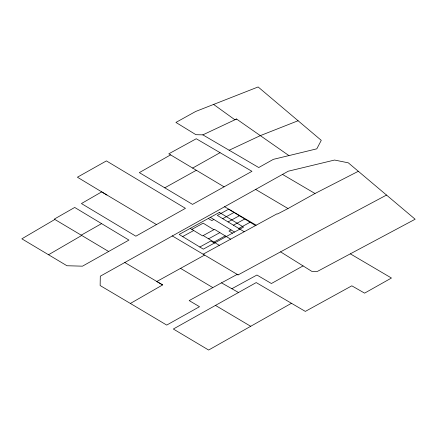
<?xml version="1.0" encoding="UTF-8"?>
<svg xmlns="http://www.w3.org/2000/svg" width="437" height="437" viewBox="0 0 437 437"><rect width="100%" height="100%" fill="white"/><g stroke="black" fill="none" stroke-linecap="round" stroke-linejoin="round"><path stroke-width="0.66" d="M124.796 262.517L162.624 284.924L130.39 303.458L100.139 285.541L100.297 276.2L288.262 171.206L334.562 160.046L348.305 162.832L415.15 219.227L317.409 271.415L311.799 271.355L280.581 251.865M54.838 219.456L21.85 238.821L66.959 265.745L82.484 266.171L128.942 240.088L74.705 207.449L54.275 219.117L108.666 251.504M48.529 254.749L81.714 235.456L81.216 235.161L101.57 223.629M170.577 154.884L139.332 172.615L192.531 204.396L251.952 171.315L196.262 138.748L168.802 153.813L224.077 186.839M291.452 303.283L256.213 282.581L173.336 329.017L208.635 350.042L291.452 303.283L305.337 311.401L351.818 285.825L364.595 293.14L391.454 278.03L350.43 253.902M156.479 224.585L135.858 236.193L81.435 203.555L101.69 191.881L156.479 224.585L185.457 208.34L106.41 160.903L77.409 177.214L106.945 195.028M192.613 168.087L220.019 152.699M203.145 254.203L277.091 213.775L277.49 214.021L287.999 208.536L315.001 193.498L358.356 171.277M164.771 187.812L196.3 170.299M303.07 265.904L271.404 283.52L256.929 275.026L231.85 288.731L221.493 282.848L189.177 300.59L199.507 306.698L166.721 325.084L130.39 303.458M204.603 255.066L156.812 281.494L162.624 284.924M191.848 229.376L203.156 223.176L213.884 229.704M182.65 236.575L193.722 230.512M213.862 219.467L211.808 220.598L208.307 218.473M222.706 218.664L234.013 212.469M228.07 221.93L239.378 215.731M208.569 238.821L219.871 232.626M233.44 225.192L244.742 218.997M199.818 247.02L210.891 240.951L214.387 243.081M231.036 229.911L228.977 231.042L232.473 233.167M213.933 242.087L225.241 235.893M238.804 228.453L250.106 222.258M221.493 282.848L237.225 274.387L238.094 274.906L315.05 233.167L386.576 195.033M202.855 134.864L236.537 119.022L288.944 155.599L316.803 148.826L321.271 140.348L258.125 86.958L195.661 111.479L175.92 122.431L195.907 134.683L202.855 134.864L258.737 167.54L273.393 159.33L288.944 155.599M229.135 150.241L260.305 135.634L298.078 120.743M236.537 119.022L234.811 119.711L213.611 104.432M231.85 288.731L238.482 292.495M224.509 206.696L256.137 225.159M282.499 174.407L315.001 193.498M255.596 189.396L287.999 208.536M172.151 235.843L238.094 274.906M215.463 305.403L250.756 326.319M180.547 268.367L212.781 287.579M255.476 225.525L228.644 209.208L217.342 215.403L244.168 231.719M210.366 217.342L234.532 232.036M230.605 239.154L214.507 229.365L202.582 235.898L190.221 228.382M203.205 235.559L219.303 245.348M219.379 212.404L179.154 234.451L203.314 249.145L243.546 227.098L219.379 212.404"/></g></svg>
